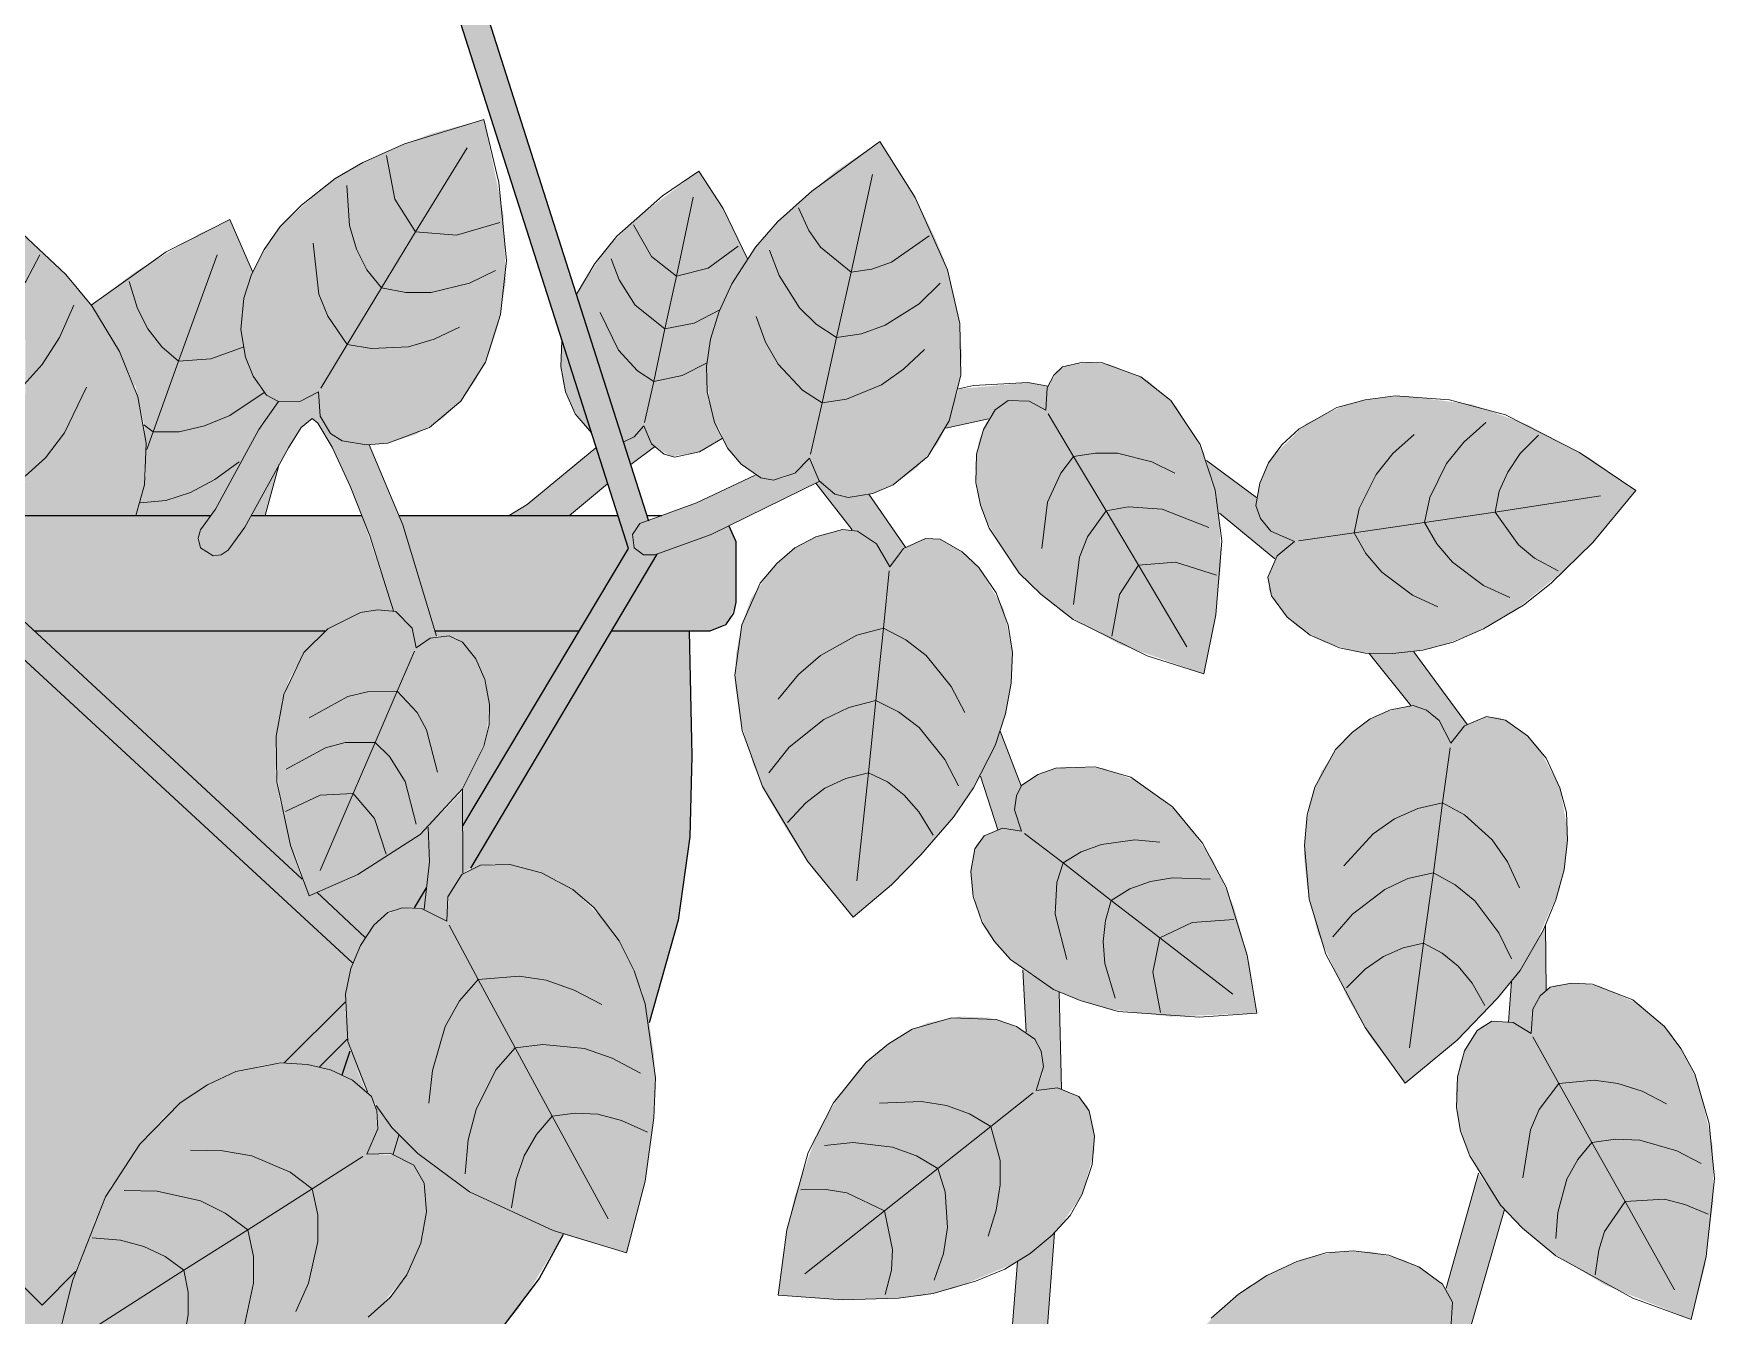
# Model space of a CAD drawing. Header units: centimetres. Extents: x 0 to 879, y -664 to 265.
# Drawn here: x 319.86 to 348.92, y -423.95 to -401.77 of the extents above; entities that cross this region are included whole.
import ezdxf

# ---------------------------------------------------------------- set-up
doc = ezdxf.new("R2010")
doc.units = ezdxf.units.CM
for name, color, linetype, lineweight, true_color in [('VEG-HOJAS', 117, 'Continuous', 18, 0x2e5e38), ('VEG-MACETA', 25, 'Continuous', 25, 0x745440), ('VEG-NERVIOS', 115, 'Continuous', 9, 0x528c5c)]:
    doc.layers.add(name, color=color, linetype=linetype, lineweight=lineweight, true_color=true_color)
doc.layers.add('VEG-RELLENO', color=253, linetype='Continuous', true_color=0x96c896)

# ---------------------------------------------------------------- blocks, each defined once
blk = doc.blocks.new('VEG_Pothos_colgante_ALZADO')
at = {"layer": 'VEG-RELLENO', "true_color": 0xeadcc2}
h = blk.add_hatch(color=254, dxfattribs=at)
h.dxf.hatch_style = 1
h.paths.add_polyline_path([(-0.24, -76.1), (-4.38, -71.95), (-4.14, -71.89), (-4.27, -71.39), (0, -75.66), (0.58, -75.08), (0.32, -76.02), (0.24, -76.1), (0.24, -79), (-0.24, -79)])
h.paths.add_polyline_path([(-2.83, -78.74), (-3.16, -78.34), (-3.61, -77.94), (-5.52, -72.19), (-5.04, -72.12)])
h.paths.add_polyline_path([(-8.62, -66.06), (-8.32, -65.63), (-7, -67.85), (-7.61, -67.76)])
h.paths.add_polyline_path([(-10.61, -62.72), (-10.63, -62.53), (-0.55, -30.93), (-0.34, -31.11), (0, -31.2), (0.34, -31.11), (0.55, -30.93), (10.49, -62.09), (10.24, -62.25), (10.22, -62.5), (10.37, -62.67), (10.63, -62.68), (7.41, -68.1), (7.28, -68.19), (7.28, -67.37), (10.14, -62.57), (0.16, -31.29), (-1.75, -62.5), (4.5, -68.29), (4.62, -68.58), (4.75, -68.52), (5.59, -69.3), (5.37, -69.74), (-1.94, -62.99), (-5.28, -69.17), (-5.61, -68.77), (-2.24, -62.53), (-0.36, -31.91), (-10.14, -62.57), (-9.89, -63), (-10.41, -63.05)])
h.paths.add_polyline_path([(-0.24, -3.17), (0.24, -3.17), (0.24, -28.86), (0, -28.8), (-0.24, -28.86)])
h.paths.add_polyline_path([(5.6, -71.95), (5.19, -71.68), (5.33, -71.26), (5.45, -71.6)])
h.paths.add_polyline_path([(3.35, -78.71), (3.07, -79.23), (2.92, -79.23), (2.81, -79.15), (2.77, -78.92), (3.51, -76.73), (4.05, -76.62)])
h.paths.add_polyline_path([(4.8, -71.54), (4.19, -71.47), (5.24, -70.42), (5.28, -71.06)])
h.paths.add_polyline_path([(6.65, -68.44), (6.61, -68.81), (6.44, -68.79)])
at = {"layer": 'VEG-RELLENO', "true_color": 0x6ba364}
h = blk.add_hatch(color=83, dxfattribs=at)
h.dxf.hatch_style = 1
h.paths.add_polyline_path([(7.64, -55.15), (7.98, -56.79), (8.02, -57.96), (7.89, -58.7), (7.73, -59.2), (7.51, -59.64), (7.24, -60.02), (6.93, -60.32), (6.46, -60.6), (5.98, -60.75), (5.61, -60.78), (5.19, -60.71), (4.99, -60.58), (4.79, -60.23), (4.78, -59.86), (4.41, -60.04), (4.08, -60.02), (3.88, -59.92), (3.65, -59.59), (3.52, -59.26), (3.45, -58.51), (3.62, -57.83), (3.84, -57.4), (4.12, -57), (4.91, -56.28), (5.38, -55.98), (5.91, -55.72), (6.74, -55.39)])
h.paths.add_polyline_path([(5, -58.53), (5.62, -58.15), (6.15, -57.68), (6.63, -57.15), (7.02, -56.54), (6.41, -56.92), (5.87, -57.39), (5.4, -57.92)], flags=0)
at = {"layer": 'VEG-RELLENO', "true_color": 0x64985d}
h = blk.add_hatch(color=83, dxfattribs=at)
h.dxf.hatch_style = 1
h.paths.add_polyline_path([(14.49, -55.53), (15.1, -56.5), (15.44, -57.19), (15.52, -57.38), (15.6, -57.57), (15.18, -57.98), (14.76, -58.57), (14.41, -59.2), (14.17, -59.9), (14.69, -59.37), (15.1, -58.78), (15.64, -57.69), (15.84, -58.5), (15.91, -59.23), (15.86, -59.73), (15.69, -60.36), (15.49, -60.75), (15.13, -61.17), (14.72, -61.47), (14.37, -61.62), (13.94, -61.69), (13.71, -61.63), (13.4, -61.35), (13.27, -61.01), (12.97, -61.29), (12.65, -61.39), (12.43, -61.35), (12.09, -61.11), (11.86, -60.84), (11.55, -60.14), (11.49, -59.42), (11.56, -58.95), (11.71, -58.47), (12.23, -57.51), (12.58, -57.07), (13.01, -56.65), (13.7, -56.06)])
at = {"layer": 'VEG-RELLENO', "true_color": 0x689e61}
h = blk.add_hatch(color=83, dxfattribs=at)
h.dxf.hatch_style = 1
h.paths.add_polyline_path([(11.36, -56.04), (11.78, -56.69), (12.2, -57.56), (11.71, -58.47), (11.51, -59.27), (11.52, -60), (11.76, -60.67), (11.37, -60.9), (10.87, -60.98), (10.54, -60.76), (10.41, -60.45), (10.24, -60.64), (10.05, -60.73), (9.24, -58.18), (9.74, -57.4), (10.3, -56.84)])
h.paths.add_polyline_path([(10.91, -59.51), (11, -58.92), (11, -58.34), (10.94, -57.76), (10.78, -57.19), (10.68, -57.78), (10.68, -58.36), (10.74, -58.94)], flags=0)
h.paths.add_polyline_path([(9.5, -60.57), (9.17, -60.15), (9.02, -59.76), (8.97, -59.42), (8.99, -58.98)])
at = {"layer": 'VEG-RELLENO', "true_color": 0x6ca364}
h = blk.add_hatch(color=83, dxfattribs=at)
h.dxf.hatch_style = 1
h.paths.add_polyline_path([(-1.37, -56.3), (-0.47, -56.99), (0.41, -57.83), (0.86, -58.37), (1.34, -59.16), (1.66, -59.95), (1.8, -60.75), (1.77, -61.47), (1.62, -62), (-0.35, -62), (-0.29, -61.42), (-0.38, -60.74), (-0.29, -59.89), (-0.29, -58.98), (-0.39, -58.19), (-0.54, -57.67), (-0.73, -58.56), (-0.75, -59.96), (-1.07, -59.53), (-1.54, -59.08)])
h.paths.add_polyline_path([(-3, -58.21), (-2.39, -57.01), (-1.85, -56.19), (-2, -58.74)])
at = {"layer": 'VEG-RELLENO', "true_color": 0xced696}
h = blk.add_hatch(color=71, dxfattribs=at)
h.dxf.hatch_style = 1
h.paths.add_polyline_path([(5, -58.53), (5.4, -57.92), (5.87, -57.39), (6.41, -56.92), (7.02, -56.54), (6.63, -57.15), (6.15, -57.68), (5.62, -58.15)])
at = {"layer": 'VEG-RELLENO', "true_color": 0x6ca364}
h = blk.add_hatch(color=83, dxfattribs=at)
h.dxf.hatch_style = 1
h.paths.add_polyline_path([(3.25, -56.88), (3.64, -57.78), (3.45, -58.51), (3.52, -59.26), (3.76, -59.78), (3.94, -59.96), (4.09, -60.03), (3.74, -60.53), (2.92, -62), (1.62, -62), (1.8, -61.3), (1.77, -60.44), (2.03, -59.92), (2.32, -59.16), (2.48, -58.34), (1.99, -59.01), (1.6, -59.76), (1.34, -59.16), (0.85, -58.36), (1.62, -57.78), (2.72, -57.13)])
h.paths.add_polyline_path([(4.1, -61.11), (3.86, -62), (3.63, -62)])
at = {"layer": 'VEG-RELLENO', "true_color": 0xced696}
h = blk.add_hatch(color=71, dxfattribs=at)
h.dxf.hatch_style = 1
h.paths.add_polyline_path([(10.91, -59.51), (10.68, -58.36), (10.68, -57.78), (10.78, -57.19), (10.94, -57.76), (11, -58.34), (11, -58.92)])
h = blk.add_hatch(color=71, dxfattribs=at)
h.dxf.hatch_style = 1
h.paths.add_polyline_path([(14.17, -59.9), (14.41, -59.2), (14.76, -58.57), (15.18, -57.98), (15.59, -57.54), (15.64, -57.69), (15.57, -57.87), (15.1, -58.78), (14.69, -59.37)])
h = blk.add_hatch(color=71, dxfattribs=at)
h.dxf.hatch_style = 1
h.paths.add_polyline_path([(1.61, -59.73), (1.99, -59.01), (2.48, -58.34), (2.32, -59.16), (2.03, -59.92), (1.77, -60.44)])
at = {"layer": 'VEG-RELLENO', "true_color": 0x6ba263}
h = blk.add_hatch(color=83, dxfattribs=at)
h.dxf.hatch_style = 1
h.paths.add_polyline_path([(20.09, -64.74), (18.64, -64.23), (17.68, -63.7), (17.14, -63.25), (16.8, -62.88), (16.32, -62.08), (16.19, -61.69), (16.14, -61.18), (16.2, -60.72), (16.32, -60.41), (16.53, -60.11), (16.71, -60.01), (17.07, -60.02), (17.36, -60.18), (17.38, -59.79), (17.55, -59.52), (17.72, -59.4), (18.11, -59.35), (18.45, -59.38), (19.12, -59.66), (19.62, -60.12), (20.09, -60.91), (20.35, -61.91), (20.39, -62.82), (20.28, -63.87)])
h.paths.add_polyline_path([(17.29, -61.63), (17.71, -62.19), (18.21, -62.66), (18.75, -63.08), (19.37, -63.41), (18.95, -62.85), (18.46, -62.37), (17.91, -61.96)], flags=0)
at = {"layer": 'VEG-RELLENO', "true_color": 0x87a96a}
h = blk.add_hatch(color=63, dxfattribs=at)
h.dxf.hatch_style = 1
h.paths.add_polyline_path([(2.71, -62.33), (3.74, -60.53), (4.04, -60.08), (4.09, -60.03), (4.46, -60.03), (4.78, -59.86), (4.79, -60.23), (4.99, -60.58), (5.19, -60.71), (5.66, -60.78), (6.24, -62.16), (6.82, -64.09), (6.47, -64.29), (6.4, -63.95), (6.22, -63.73), (6.08, -63.65), (5.67, -62.35), (5.33, -61.49), (5.02, -60.82), (4.77, -60.4), (4.67, -60.32), (4.48, -60.48), (4.26, -60.83), (3.51, -62.2), (3.24, -62.58), (3.1, -62.68), (2.93, -62.69), (2.74, -62.56)])
h.paths.add_polyline_path([(7.27, -66.77), (7.28, -68.19), (7.02, -68.6), (7, -69.02), (6.61, -68.81), (6.7, -67.99), (6.68, -67.39)])
h.paths.add_polyline_path([(6.07, -73.05), (5.62, -73.05), (5.8, -72.67), (5.78, -72.21), (6.17, -72.72)])
h.paths.add_polyline_path([(5.09, -76.25), (4.81, -77.65), (4.68, -77.8), (4.53, -78.13), (4.56, -78.55), (4.15, -78.39), (4.21, -77.54), (4.42, -76.51)])
h.paths.add_polyline_path([(6.65, -86.69), (6.57, -87.2), (6.73, -87.64), (6.27, -87.58), (6.11, -86.99), (6.53, -86.3)])
h.paths.add_polyline_path([(7.15, -91.43), (7.02, -92.14), (6.57, -92.19), (6.72, -91.72), (6.68, -91.4), (6.56, -91.16), (6.57, -90.97)])
h.paths.add_polyline_path([(5.22, -103.06), (5.49, -104.54), (5.31, -104.81), (5.29, -105.18), (5.41, -105.55), (5.68, -105.84), (5.2, -105.96), (4.69, -103.57)])
h.paths.add_polyline_path([(6.58, -109.01), (6.75, -109.83), (6.29, -109.89), (6.42, -109.52), (6.38, -109.19), (6.21, -108.94), (5.92, -108.8), (5.88, -108.64)])
h.paths.add_polyline_path([(7.07, -112.09), (7.13, -114.54), (6.89, -114.81), (6.82, -115.2), (6.96, -115.67), (6.5, -115.62), (6.5, -112.75)])
h.paths.add_polyline_path([(6.89, -118.98), (6.75, -121.16), (6.32, -121.2), (6.45, -120.8), (6.39, -120.48), (6.2, -120.26), (6.33, -118.44)])
h.paths.add_polyline_path([(6.68, -123.71), (6.67, -126.04), (6.5, -126.28), (6.42, -126.66), (6.52, -127.08), (6.07, -126.98), (6.07, -124.21)])
h.paths.add_polyline_path([(6.72, -130.77), (6.73, -132.21), (6.28, -132.33), (6.37, -131.87), (6.26, -131.46), (6.12, -131.25), (6.11, -130.28)])
h.paths.add_polyline_path([(5.08, -82.96), (5.16, -83), (5.43, -83.12), (5.08, -83.34)])
h.paths.add_polyline_path([(5.77, -96.32), (5.42, -96.05), (5.86, -95.86)])
h = blk.add_hatch(color=63, dxfattribs=at)
h.dxf.hatch_style = 1
h.paths.add_polyline_path([(11.32, -61.78), (12.33, -61.3), (12.65, -61.39), (12.85, -61.34), (13.06, -61.24), (13.27, -61.01), (13.44, -61.41), (11.57, -62.33), (10.6, -62.68), (10.4, -62.68), (10.24, -62.56), (10.21, -62.33), (10.34, -62.14)])
h.paths.add_polyline_path([(15.85, -59.81), (17.07, -59.7), (17.4, -59.76), (17.36, -60.18), (17.07, -60.02), (16.71, -60.01), (16.53, -60.11), (16.37, -60.33), (15.63, -60.49)])
h.paths.add_polyline_path([(20.14, -61.05), (21, -61.69), (21.04, -61.98), (21.25, -62.27), (21.66, -62.45), (21.32, -62.75), (20.36, -61.96)])
h.paths.add_polyline_path([(23.72, -64.36), (24.65, -65.62), (24.36, -65.94), (24.2, -65.59), (23.94, -65.37), (23.67, -65.29), (22.95, -64.39)])
h.paths.add_polyline_path([(26, -69.09), (26.01, -70.21), (25.76, -70.6), (25.75, -70.96), (25.36, -70.76), (25.41, -70.07)])
h.paths.add_polyline_path([(25.29, -74.01), (24.58, -76.47), (24.13, -76.42), (24.36, -76.07), (24.39, -75.61), (24.28, -75.37), (24.84, -73.38)])
h.paths.add_polyline_path([(23.72, -80.27), (23.52, -80.38), (23.35, -80.66), (23.29, -81), (23.37, -81.34), (22.92, -81.22), (23.24, -79.57), (23.92, -79.21)])
h.paths.add_polyline_path([(22.93, -84.23), (22.6, -85.84), (22.15, -85.8), (22.37, -85.41), (22.38, -85.05), (22.2, -84.76), (22.45, -83.57)])
h.paths.add_polyline_path([(22.14, -88.35), (21.97, -89.37), (21.69, -89.56), (21.55, -89.89), (21.53, -90.26), (21.67, -90.62), (21.19, -90.57), (21.46, -88.75)])
h.paths.add_polyline_path([(21.38, -93.9), (21.26, -95.06), (20.78, -95.06), (20.97, -94.71), (21, -94.49), (20.97, -94.13), (20.78, -93.84), (20.84, -93.31)])
h.paths.add_polyline_path([(21, -98.01), (20.93, -98.91), (20.69, -99.1), (20.57, -99.42), (20.57, -99.78), (20.73, -100.12), (20.26, -100.1), (20.36, -98.47)])
h.paths.add_polyline_path([(20.76, -103.28), (20.8, -106), (20.33, -106.04), (20.49, -105.55), (20.42, -105.13), (20.18, -104.82), (20.16, -102.72)])
h.paths.add_polyline_path([(20.86, -108.76), (20.86, -109.45), (20.67, -109.63), (20.57, -109.95), (20.57, -110.23), (20.7, -110.57), (20.24, -110.53), (20.26, -109.3)])
h.paths.add_polyline_path([(20.6, -113.96), (20.36, -115.95), (19.89, -115.88), (20.11, -115.56), (20.19, -115.18), (20.12, -114.8), (19.94, -114.55), (20.06, -113.45)])
h.paths.add_polyline_path([(20, -118.49), (19.84, -119.51), (19.56, -119.92), (19.53, -120.31), (19.15, -120.1), (19.32, -118.94)])
at = {"layer": 'VEG-RELLENO', "true_color": 0x679c5f}
h = blk.add_hatch(color=83, dxfattribs=at)
h.dxf.hatch_style = 1
h.paths.add_polyline_path([(27.56, -61.57), (26.94, -62.34), (26.41, -62.88), (25.45, -63.66), (24.75, -64.04), (24.23, -64.24), (23.71, -64.36), (23.19, -64.4), (22.73, -64.36), (22.17, -64.19), (21.72, -63.93), (21.45, -63.66), (21.22, -63.3), (21.2, -63.07), (21.36, -62.7), (21.66, -62.45), (21.25, -62.27), (21.04, -61.98), (20.99, -61.75), (21.1, -61.32), (21.28, -60.98), (21.86, -60.41), (22.55, -60.08), (23.05, -59.97), (23.58, -59.93), (24.73, -60.08), (25.69, -60.43), (26.74, -60.99)])
h.paths.add_polyline_path([(22.89, -61.56), (23.68, -61.52), (24.43, -61.36), (25.16, -61.11), (25.86, -60.75), (25.07, -60.78), (24.32, -60.94), (23.59, -61.19)], flags=0)
at = {"layer": 'VEG-RELLENO', "true_color": 0x87a96a}
h = blk.add_hatch(color=63, dxfattribs=at)
h.dxf.hatch_style = 1
h.paths.add_polyline_path([(8.39, -61.81), (9.58, -60.83), (9.78, -61.45), (9.12, -62), (8.08, -62)])
h.paths.add_polyline_path([(14.3, -61.63), (14.93, -62.55), (14.66, -62.89), (14.47, -62.53), (14.01, -62.25), (13.38, -61.44), (13.44, -61.41), (13.64, -61.59), (13.86, -61.68)])
h.paths.add_polyline_path([(16.93, -66.68), (16.82, -67.09), (16.94, -67.46), (16.53, -67.44), (16.23, -66.51), (16.57, -65.73)])
h.paths.add_polyline_path([(17.59, -70.25), (17.63, -71.92), (17.19, -71.95), (17.31, -71.65), (17.3, -71.41), (17.22, -71.13), (17.02, -70.94), (16.96, -69.86)])
h.paths.add_polyline_path([(17.51, -74.41), (17.39, -76.02), (17.23, -76.17), (17.12, -76.41), (17.13, -76.82), (16.73, -76.65), (16.87, -74.91)])
h.paths.add_polyline_path([(17.09, -79.98), (16.8, -82.6), (16.33, -82.66), (16.48, -82.21), (16.44, -81.87), (16.33, -81.57), (16.54, -79.39)])
h.paths.add_polyline_path([(16.24, -87.11), (15.97, -87.31), (15.88, -87.5), (15.87, -87.81), (16.01, -88.13), (15.57, -88.15), (15.7, -86.48), (16.34, -86.07)])
h.paths.add_polyline_path([(16.2, -90.99), (16.47, -93.35), (15.99, -93.41), (16.12, -93.03), (16.11, -92.72), (15.99, -92.36), (15.7, -92.11), (15.56, -90.48)])
h.paths.add_polyline_path([(17.85, -100.81), (18.22, -103.13), (17.76, -103.24), (17.85, -102.87), (17.83, -102.67), (17.67, -102.27), (17.45, -102.09), (17.18, -100.43)])
h.paths.add_polyline_path([(19.66, -112.84), (19.94, -114.54), (19.61, -114.27), (19.57, -113.95), (19.47, -113.76), (19.17, -113.59), (18.97, -112.24), (19.57, -112.6)])
h.paths.add_polyline_path([(20.61, -118.71), (20.45, -118.99), (20.42, -119.42), (20.08, -119.43), (20, -118.49), (20.49, -117.9)])
h.paths.add_polyline_path([(20.32, -126.54), (19.95, -128.06), (19.72, -128.19), (19.53, -128.54), (19.48, -128.73), (19.53, -129.09), (19.1, -128.93), (19.61, -126.97)])
h.paths.add_polyline_path([(18.88, -132.36), (18.67, -133.65), (18.21, -133.62), (18.4, -133.32), (18.44, -133.13), (18.41, -132.75), (18.24, -132.52), (18.41, -131.71)])
h.paths.add_polyline_path([(18.44, -136.14), (18.37, -138), (18.18, -138.18), (18.08, -138.55), (18.09, -138.73), (18.21, -139.05), (17.76, -139), (17.82, -136.6)])
h.paths.add_polyline_path([(18.37, -142.04), (18.37, -143.36), (17.93, -143.5), (17.99, -143.04), (17.77, -142.5), (17.77, -141.5)])
h.paths.add_polyline_path([(10.59, -60.81), (10.18, -61.12), (10.05, -60.73), (10.24, -60.64), (10.41, -60.45)])
at = {"layer": 'VEG-RELLENO', "true_color": 0xced696}
h = blk.add_hatch(color=71, dxfattribs=at)
h.dxf.hatch_style = 1
h.paths.add_polyline_path([(22.89, -61.56), (23.59, -61.19), (24.32, -60.94), (25.07, -60.78), (25.86, -60.75), (25.16, -61.11), (24.43, -61.36), (23.68, -61.52)])
h = blk.add_hatch(color=71, dxfattribs=at)
h.dxf.hatch_style = 1
h.paths.add_polyline_path([(17.47, -61.7), (18.46, -62.37), (18.95, -62.85), (19.37, -63.41), (18.75, -63.08), (18.21, -62.66), (17.71, -62.19), (17.29, -61.63)])
at = {"layer": 'VEG-RELLENO', "true_color": 0xd0845f}
h = blk.add_hatch(color=33, dxfattribs=at)
h.dxf.hatch_style = 1
h.paths.add_polyline_path([(12, -63.55), (11.85, -63.85), (11.6, -63.99), (9.85, -64), (10.63, -62.67), (11.88, -62.18), (12, -62.45)])
h.paths.add_polyline_path([(6.79, -64), (6.18, -62), (9.96, -62), (10.14, -62.57), (9.29, -64)])
h.paths.add_polyline_path([(-0.13, -64), (-1.75, -62.5), (-1.72, -62), (2.92, -62), (2.74, -62.25), (2.7, -62.42), (2.78, -62.6), (2.99, -62.7), (3.22, -62.6), (3.63, -62), (5.53, -62), (6.08, -63.65), (5.51, -63.68), (4.89, -64)])
h.paths.add_polyline_path([(-2.48, -64), (-1.94, -62.99), (-0.84, -64)])
h.paths.add_polyline_path([(-6.95, -64), (-6.41, -63.27), (-6.1, -62.68), (-5.88, -62.68), (-5.73, -62.54), (-5.71, -62.31), (-5.88, -62), (-2.2, -62), (-2.24, -62.53), (-3.03, -64)])
h.paths.add_polyline_path([(-8.33, -64), (-8.24, -63.59), (-7.88, -64)])
h.paths.add_polyline_path([(-11.89, -63.82), (-12, -63.55), (-11.98, -62.36), (-11.1, -62.68), (-10.93, -62.69), (-10.73, -62.53), (-10.73, -62.27), (-10.84, -62.14), (-11.22, -62), (-10.46, -62), (-10.64, -62.61), (-10.41, -63.05), (-11.15, -63.32)])
h.paths.add_polyline_path([(-9.09, -62), (-8.96, -62.41), (-8.71, -62.94), (-8.81, -63.36), (-9.25, -63.11), (-9.89, -63), (-10.14, -62.57), (-9.96, -62)])
at = {"layer": 'VEG-RELLENO', "true_color": 0x669a5e}
h = blk.add_hatch(color=83, dxfattribs=at)
h.dxf.hatch_style = 1
h.paths.add_polyline_path([(14.03, -68.95), (13.34, -68.13), (12.9, -67.47), (12.56, -66.89), (12.3, -66.31), (12.07, -65.52), (11.99, -64.95), (12, -64.4), (12.1, -63.89), (12.26, -63.44), (12.61, -62.94), (13.02, -62.56), (13.38, -62.37), (13.84, -62.24), (14.1, -62.27), (14.47, -62.53), (14.66, -62.89), (14.95, -62.54), (15.28, -62.4), (15.53, -62.41), (15.91, -62.63), (16.2, -62.9), (16.63, -63.61), (16.78, -64.37), (16.76, -64.9), (16.66, -65.43), (16.48, -65.98), (16.22, -66.53), (15.89, -67.05), (15.48, -67.56), (14.81, -68.28)])
h.paths.add_polyline_path([(14.32, -64.24), (13.93, -64.95), (13.67, -65.69), (13.49, -66.45), (13.44, -67.26), (13.83, -66.55), (14.09, -65.81), (14.27, -65.04)], flags=0)
at = {"layer": 'VEG-RELLENO', "true_color": 0x689e61}
h = blk.add_hatch(color=83, dxfattribs=at)
h.dxf.hatch_style = 1
h.paths.add_polyline_path([(4.62, -68.58), (4.18, -67.26), (4.04, -66.29), (4.06, -65.66), (4.14, -65.23), (4.46, -64.48), (4.68, -64.19), (5.04, -63.89), (5.41, -63.71), (5.71, -63.64), (6.05, -63.64), (6.22, -63.73), (6.42, -63.99), (6.47, -64.29), (6.76, -64.11), (7.04, -64.08), (7.21, -64.14), (7.45, -64.39), (7.6, -64.65), (7.74, -65.27), (7.68, -65.87), (7.35, -66.61), (6.77, -67.31), (6, -67.9), (5.34, -68.27)])
h.paths.add_polyline_path([(5.62, -65.08), (5.34, -65.63), (5.16, -66.2), (5.04, -66.79), (5.02, -67.41), (5.3, -66.86), (5.48, -66.29), (5.6, -65.7)], flags=0)
at = {"layer": 'VEG-RELLENO', "true_color": 0xe08e66}
h = blk.add_hatch(color=11, dxfattribs=at)
h.dxf.hatch_style = 1
h.paths.add_polyline_path([(11.19, -64), (11.24, -66.16), (11.2, -67.56), (11, -69), (10.5, -70.78), (10.38, -70.25), (10.16, -69.7), (9.88, -69.2), (9.43, -68.67), (8.91, -68.31), (8.37, -68.09), (7.82, -68.03), (7.41, -68.1), (9.85, -64)])
h.paths.add_polyline_path([(9.01, -74.44), (8.25, -75.71), (7.89, -76.14), (7.52, -76.5), (6.75, -77.1), (6.11, -77.57), (5.39, -77.49), (5.02, -77.54), (4.81, -77.65), (5.09, -76.23), (5.64, -75.87), (6.13, -75.4), (6.38, -75), (6.59, -74.46), (6.65, -74.05), (6.61, -73.55), (6.43, -73.24), (6.07, -73.05), (6.17, -72.72), (6.67, -73.18), (7.39, -73.7)])
h.paths.add_polyline_path([(3.59, -78), (4.05, -76.62), (4.42, -76.51), (4.21, -77.54), (4.18, -78)])
h.paths.add_polyline_path([(0.24, -78), (0.24, -76.48), (1.12, -76.66), (2.09, -76.76), (2.77, -76.79), (3.51, -76.73), (3.08, -78)])
h.paths.add_polyline_path([(-3.08, -78), (-5.04, -72.12), (-4.38, -71.95), (-0.24, -76.1), (-0.24, -78)])
h.paths.add_polyline_path([(-6.26, -77.46), (-6.8, -77.07), (-6.96, -76.34), (-6.69, -75.81), (-6.48, -75.13), (-6.44, -74.5), (-6.55, -73.92), (-6.78, -73.43), (-7.17, -72.99), (-7.41, -72.9), (-7.81, -72.95), (-8.04, -71.99), (-7.45, -72.16), (-6.72, -72.26), (-5.52, -72.19), (-3.61, -77.94), (-4.2, -77.56), (-4.82, -77.33), (-5.57, -77.28)])
h.paths.add_polyline_path([(-9.9, -72.47), (-10.57, -70.59), (-11, -69), (-11.13, -68.27), (-11.24, -66.86), (-10.58, -66.87), (-10.09, -66.81), (-9.27, -66.54), (-9.3, -68), (-9.2, -69.11), (-9.47, -69.28), (-9.6, -69.47), (-9.66, -70.12), (-9.58, -70.47), (-9.37, -70.95), (-9.13, -71.28), (-8.74, -71.62), (-8.55, -72.43), (-8.8, -72.31), (-9.15, -72.29), (-9.57, -72.35)])
h.paths.add_polyline_path([(5.28, -71.06), (5.33, -71.26), (5.19, -71.68), (4.8, -71.54)])
h.paths.add_polyline_path([(5.37, -69.74), (5.24, -70.42), (4.19, -71.47), (3.66, -71.53), (3.19, -71.69), (2.54, -72.05), (2.1, -72.42), (1.69, -72.88), (1.2, -73.6), (0.91, -74.2), (0.58, -75.08), (0, -75.66), (-4.27, -71.39), (-4.78, -70.01), (-5.28, -69.17), (-2.48, -64), (-0.84, -64)])
h.paths.add_polyline_path([(5.98, -68.87), (5.59, -69.3), (4.75, -68.52), (5.86, -67.98), (6.68, -67.39), (6.7, -67.99), (6.65, -68.44), (6.44, -68.79)])
h.paths.add_polyline_path([(4.11, -66.93), (4.5, -68.29), (-0.13, -64), (4.89, -64), (4.53, -64.37), (4.28, -64.83), (4.14, -65.23), (4.05, -65.82), (4.04, -66.44)])
h.paths.add_polyline_path([(6.79, -64), (9.29, -64), (7.28, -67.37), (7.27, -66.74), (7.64, -65.99), (7.74, -65.51), (7.73, -65.16), (7.6, -64.65), (7.39, -64.32), (7.16, -64.11), (6.82, -64.09)])
h.paths.add_polyline_path([(-6.95, -64), (-3.03, -64), (-5.61, -68.77), (-6.21, -68.24), (-7, -67.85), (-8.32, -65.63), (-8.2, -65.36), (-8.13, -64.94), (-8.19, -64.64), (-8.41, -64.42), (-8.33, -64), (-7.88, -64), (-7.39, -64.47)])
h.paths.add_polyline_path([(-8.63, -66.08), (-7.61, -67.76), (-8.17, -67.83), (-8.69, -68.08), (-8.69, -66.82)])
at = {"layer": 'VEG-RELLENO', "true_color": 0xced696}
h = blk.add_hatch(color=71, dxfattribs=at)
h.dxf.hatch_style = 1
h.paths.add_polyline_path([(14.32, -64.24), (14.27, -65.04), (14.09, -65.81), (13.83, -66.55), (13.44, -67.26), (13.49, -66.45), (13.67, -65.69), (13.93, -64.95)])
h = blk.add_hatch(color=71, dxfattribs=at)
h.dxf.hatch_style = 1
h.paths.add_polyline_path([(5.62, -65.08), (5.48, -66.29), (5.3, -66.86), (5.02, -67.41), (5.04, -66.79), (5.16, -66.2), (5.34, -65.63)])
at = {"layer": 'VEG-RELLENO', "true_color": 0x689f61}
h = blk.add_hatch(color=83, dxfattribs=at)
h.dxf.hatch_style = 1
h.paths.add_polyline_path([(23.57, -71.82), (22.96, -71.01), (22.58, -70.35), (22.06, -69.22), (21.88, -68.44), (21.82, -67.88), (21.86, -67.35), (21.96, -66.86), (22.13, -66.42), (22.46, -65.94), (22.86, -65.59), (23.2, -65.41), (23.63, -65.29), (23.87, -65.33), (24.2, -65.59), (24.36, -65.94), (24.65, -65.61), (24.98, -65.48), (25.22, -65.5), (25.59, -65.73), (25.87, -66), (26.25, -66.71), (26.38, -67.45), (26.35, -67.96), (26.24, -68.48), (25.77, -69.53), (25.44, -70.03), (25.03, -70.51), (24.35, -71.19)])
h.paths.add_polyline_path([(23.54, -67.19), (23.31, -67.94), (23.2, -68.7), (23.19, -69.46), (23.3, -70.24), (23.53, -69.49), (23.63, -68.73), (23.65, -67.96)], flags=0)
at = {"layer": 'VEG-RELLENO', "true_color": 0x689e61}
h = blk.add_hatch(color=83, dxfattribs=at)
h.dxf.hatch_style = 1
h.paths.add_polyline_path([(21.01, -70.61), (19.51, -70.67), (18.45, -70.54), (17.79, -70.33), (17.36, -70.13), (16.64, -69.58), (16.39, -69.27), (16.17, -68.81), (16.07, -68.38), (16.07, -68.05), (16.16, -67.69), (16.29, -67.54), (16.61, -67.41), (16.94, -67.46), (16.82, -67.09), (16.87, -66.79), (16.99, -66.62), (17.32, -66.44), (17.64, -66.35), (18.34, -66.37), (18.95, -66.6), (19.66, -67.15), (20.25, -67.96), (20.61, -68.77), (20.88, -69.75)])
h.paths.add_polyline_path([(17.39, -68.78), (17.94, -69.18), (18.54, -69.47), (19.16, -69.7), (19.83, -69.82), (19.28, -69.43), (18.68, -69.13), (18.06, -68.91)], flags=0)
at = {"layer": 'VEG-RELLENO', "true_color": 0xced696}
h = blk.add_hatch(color=71, dxfattribs=at)
h.dxf.hatch_style = 1
h.paths.add_polyline_path([(23.54, -67.19), (23.65, -67.96), (23.63, -68.73), (23.53, -69.49), (23.3, -70.24), (23.19, -69.46), (23.2, -68.7), (23.31, -67.94)])
at = {"layer": 'VEG-RELLENO', "true_color": 0x69a062}
h = blk.add_hatch(color=83, dxfattribs=at)
h.dxf.hatch_style = 1
h.paths.add_polyline_path([(10.11, -74.76), (9.02, -74.44), (8.24, -74.12), (7.59, -73.81), (7.02, -73.46), (6.34, -72.89), (5.93, -72.43), (5.61, -71.94), (5.38, -71.43), (5.26, -70.93), (5.25, -70.28), (5.38, -69.71), (5.58, -69.32), (5.9, -68.93), (6.15, -68.81), (6.62, -68.81), (7, -69.02), (7.04, -68.54), (7.26, -68.21), (7.48, -68.07), (7.96, -68.03), (8.37, -68.09), (8.77, -68.24), (9.18, -68.47), (9.77, -69.05), (10.07, -69.52), (10.31, -70.06), (10.48, -70.65), (10.58, -71.3), (10.61, -71.96), (10.56, -72.65), (10.39, -73.7)])
h.paths.add_polyline_path([(7.56, -70.4), (7.78, -71.23), (8.11, -72.01), (8.54, -72.73), (9.08, -73.4), (8.87, -72.57), (8.53, -71.79), (8.11, -71.07)], flags=0)
at = {"layer": 'VEG-RELLENO', "true_color": 0xced696}
h = blk.add_hatch(color=71, dxfattribs=at)
h.dxf.hatch_style = 1
h.paths.add_polyline_path([(17.58, -68.8), (18.68, -69.13), (19.28, -69.43), (19.83, -69.82), (19.16, -69.7), (18.54, -69.47), (17.94, -69.18), (17.39, -68.78)])
at = {"layer": 'VEG-RELLENO', "true_color": 0x65995e}
h = blk.add_hatch(color=83, dxfattribs=at)
h.dxf.hatch_style = 1
h.paths.add_polyline_path([(28.52, -75.91), (27.02, -75.31), (26.03, -74.7), (25.46, -74.2), (25.11, -73.8), (24.63, -72.93), (24.5, -72.51), (24.45, -71.97), (24.52, -71.48), (24.65, -71.16), (24.88, -70.85), (25.07, -70.75), (25.44, -70.77), (25.75, -70.96), (25.78, -70.54), (25.96, -70.25), (26.15, -70.13), (26.56, -70.09), (26.93, -70.14), (27.63, -70.46), (28.16, -70.95), (28.43, -71.36), (28.64, -71.82), (28.89, -72.9), (28.9, -73.87), (28.76, -74.98)])
h.paths.add_polyline_path([(26.74, -71.88), (27.04, -72.57), (27.44, -73.18), (27.91, -73.74), (28.48, -74.23), (28.17, -73.55), (27.77, -72.93), (27.3, -72.37)], flags=0)
at = {"layer": 'VEG-RELLENO', "true_color": 0xced696}
h = blk.add_hatch(color=71, dxfattribs=at)
h.dxf.hatch_style = 1
h.paths.add_polyline_path([(7.56, -70.4), (8.11, -71.07), (8.53, -71.79), (8.87, -72.57), (9.08, -73.4), (8.54, -72.73), (8.11, -72.01), (7.78, -71.23)])
at = {"layer": 'VEG-RELLENO', "true_color": 0x659a5e}
h = blk.add_hatch(color=83, dxfattribs=at)
h.dxf.hatch_style = 1
h.paths.add_polyline_path([(12.73, -75.49), (12.85, -74.52), (13.01, -73.8), (13.41, -72.67), (13.8, -72.01), (14.13, -71.58), (14.5, -71.24), (14.91, -70.96), (15.31, -70.78), (15.87, -70.67), (16.38, -70.69), (16.74, -70.8), (17.11, -71), (17.25, -71.19), (17.32, -71.6), (17.19, -71.95), (17.61, -71.91), (17.93, -72.05), (18.08, -72.22), (18.19, -72.62), (18.2, -72.99), (17.99, -73.74), (17.58, -74.34), (17.22, -74.67), (16.8, -74.95), (15.78, -75.37), (15.22, -75.5), (14.61, -75.55), (13.69, -75.57)])
h.paths.add_polyline_path([(15.95, -72.46), (15.2, -72.56), (14.5, -72.77), (13.83, -73.06), (13.19, -73.47), (13.94, -73.37), (14.64, -73.16), (15.32, -72.87)], flags=0)
at = {"layer": 'VEG-RELLENO', "true_color": 0x64975c}
h = blk.add_hatch(color=83, dxfattribs=at)
h.dxf.hatch_style = 1
h.paths.add_polyline_path([(0.22, -76.48), (0.47, -75.41), (0.74, -74.64), (1, -73.99), (1.31, -73.41), (1.82, -72.72), (2.24, -72.29), (2.7, -71.94), (3.19, -71.69), (3.66, -71.53), (4.29, -71.47), (4.86, -71.55), (5.25, -71.71), (5.64, -71.98), (5.77, -72.21), (5.8, -72.67), (5.62, -73.05), (6.09, -73.06), (6.43, -73.24), (6.58, -73.45), (6.65, -73.91), (6.62, -74.33), (6.51, -74.73), (6.31, -75.14), (5.78, -75.76), (5.34, -76.09), (4.83, -76.36), (4.26, -76.56), (3.64, -76.7), (3, -76.78), (2.31, -76.77), (1.28, -76.69)])
h.paths.add_polyline_path([(4.38, -73.8), (3.58, -74.07), (2.85, -74.46), (2.17, -74.93), (1.57, -75.52), (2.36, -75.24), (3.09, -74.86), (3.77, -74.38)], flags=0)
at = {"layer": 'VEG-RELLENO', "true_color": 0xced696}
h = blk.add_hatch(color=71, dxfattribs=at)
h.dxf.hatch_style = 1
h.paths.add_polyline_path([(26.74, -71.88), (27.3, -72.37), (27.77, -72.93), (28.17, -73.55), (28.48, -74.23), (27.91, -73.74), (27.44, -73.18), (27.04, -72.57)])
h = blk.add_hatch(color=71, dxfattribs=at)
h.dxf.hatch_style = 1
h.paths.add_polyline_path([(15.95, -72.46), (15.32, -72.87), (14.64, -73.16), (13.94, -73.37), (13.19, -73.47), (13.83, -73.06), (14.5, -72.77), (15.2, -72.56)])
h = blk.add_hatch(color=71, dxfattribs=at)
h.dxf.hatch_style = 1
h.paths.add_polyline_path([(4.38, -73.8), (3.77, -74.38), (3.09, -74.86), (2.36, -75.24), (1.57, -75.52), (2.17, -74.93), (2.85, -74.46), (3.58, -74.07)])
at = {"layer": 'VEG-RELLENO', "true_color": 0x6aa263}
h = blk.add_hatch(color=83, dxfattribs=at)
h.dxf.hatch_style = 1
h.paths.add_polyline_path([(18.32, -79.28), (18.69, -78.25), (19.06, -77.52), (19.4, -76.91), (19.78, -76.37), (20.38, -75.74), (20.85, -75.35), (21.35, -75.06), (21.87, -74.85), (22.36, -74.74), (23, -74.74), (23.55, -74.88), (23.93, -75.07), (24.29, -75.38), (24.39, -75.61), (24.36, -76.07), (24.13, -76.42), (24.61, -76.48), (24.93, -76.71), (25.05, -76.93), (25.07, -77.41), (25, -77.82), (24.84, -78.21), (24.59, -78.6), (23.99, -79.17), (23.51, -79.45), (22.97, -79.67), (22.38, -79.81), (21.73, -79.88), (21.08, -79.89), (20.39, -79.81), (19.36, -79.6)])
h.paths.add_polyline_path([(23.17, -77.8), (22.32, -77.92), (21.53, -78.17), (20.76, -78.51), (20.05, -78.98), (20.89, -78.86), (21.69, -78.61), (22.45, -78.27)], flags=0)
at = {"layer": 'VEG-HOJAS'}
for points in [[(7.64, -55.15), (7.9, -56.24), (8.03, -57.59), (7.93, -58.52), (7.67, -59.35), (7.24, -60.02), (6.7, -60.48), (5.98, -60.75), (5.61, -60.78), (5.19, -60.71), (4.99, -60.58), (4.81, -60.28), (4.78, -59.86), (4.46, -60.03), (4.08, -60.02), (3.88, -59.92), (3.65, -59.59), (3.52, -59.26), (3.44, -58.78), (3.49, -58.24), (3.62, -57.83), (3.84, -57.4), (4.12, -57), (4.49, -56.63), (5.07, -56.17), (5.55, -55.89), (6.27, -55.57)], [(14.49, -55.53), (15.1, -56.5), (15.66, -57.75), (15.87, -58.68), (15.89, -59.57), (15.69, -60.36), (15.32, -60.98), (14.72, -61.47), (14.37, -61.62), (13.94, -61.69), (13.71, -61.63), (13.44, -61.4), (13.27, -61.01), (13.02, -61.27), (12.65, -61.39), (12.43, -61.35), (12.09, -61.11), (11.86, -60.84), (11.63, -60.39), (11.5, -59.86), (11.49, -59.42), (11.56, -58.95), (11.71, -58.47), (11.93, -57.99), (12.34, -57.36), (12.72, -56.92), (13.31, -56.39)], [(20.09, -64.74), (19.11, -64.43), (17.83, -63.8), (17.27, -63.36), (16.9, -63), (16.38, -62.22), (16.23, -61.82), (16.15, -61.43), (16.16, -60.94), (16.28, -60.51), (16.48, -60.17), (16.71, -60.01), (17.07, -60.02), (17.36, -60.18), (17.38, -59.79), (17.5, -59.57), (17.65, -59.43), (18, -59.35), (18.34, -59.36), (19, -59.6), (19.52, -60.01), (20.03, -60.77), (20.29, -61.56), (20.4, -62.44), (20.3, -63.72)], [(27.56, -61.57), (26.82, -62.47), (26.1, -63.17), (25.62, -63.55), (24.93, -63.96), (24.4, -64.19), (23.88, -64.33), (23.36, -64.39), (22.88, -64.38), (22.44, -64.29), (21.93, -64.07), (21.53, -63.76), (21.26, -63.39), (21.2, -63.07), (21.36, -62.7), (21.66, -62.45), (21.25, -62.27), (21.07, -62.05), (20.99, -61.83), (21.06, -61.44), (21.21, -61.09), (21.44, -60.78), (21.74, -60.5), (22.39, -60.13), (22.88, -60), (23.4, -59.93), (24.34, -60), (25.31, -60.26), (26.59, -60.91)], [(14.03, -68.95), (13.24, -67.98), (12.46, -66.69), (12.11, -65.72), (11.98, -64.76), (12.1, -63.89), (12.42, -63.17), (12.71, -62.83), (13.02, -62.56), (13.38, -62.37), (13.84, -62.24), (14.1, -62.27), (14.43, -62.49), (14.66, -62.89), (14.9, -62.57), (15.28, -62.4), (15.53, -62.41), (15.91, -62.63), (16.2, -62.9), (16.5, -63.34), (16.71, -63.9), (16.78, -64.37), (16.76, -64.9), (16.66, -65.43), (16.48, -65.98), (16.11, -66.71), (15.76, -67.22), (15.2, -67.87), (14.69, -68.39)], [(4.62, -68.58), (4.3, -67.71), (4.06, -66.6), (4.05, -65.82), (4.18, -65.1), (4.53, -64.37), (4.94, -63.96), (5.51, -63.68), (5.8, -63.63), (6.12, -63.66), (6.4, -63.95), (6.47, -64.29), (6.71, -64.12), (7.04, -64.08), (7.27, -64.19), (7.5, -64.48), (7.66, -64.84), (7.74, -65.27), (7.73, -65.62), (7.64, -65.99), (7.27, -66.73), (6.54, -67.52), (5.46, -68.21)], [(23.57, -71.82), (22.88, -70.86), (22.2, -69.59), (21.91, -68.64), (21.83, -67.71), (21.88, -67.18), (22.01, -66.7), (22.37, -66.05), (22.66, -65.75), (22.97, -65.52), (23.32, -65.36), (23.71, -65.29), (23.94, -65.37), (24.16, -65.55), (24.36, -65.94), (24.6, -65.64), (24.98, -65.48), (25.31, -65.54), (25.69, -65.81), (26.01, -66.2), (26.25, -66.71), (26.36, -67.14), (26.38, -67.62), (26.32, -68.13), (26.18, -68.65), (25.96, -69.18), (25.56, -69.87), (25.17, -70.35), (24.47, -71.08)], [(21.01, -70.61), (20.01, -70.68), (18.61, -70.58), (17.95, -70.39), (17.49, -70.2), (16.75, -69.68), (16.47, -69.37), (16.26, -69.04), (16.1, -68.59), (16.06, -68.16), (16.13, -67.77), (16.29, -67.54), (16.61, -67.41), (16.94, -67.46), (16.82, -67.09), (16.85, -66.85), (16.94, -66.67), (17.22, -66.48), (17.53, -66.37), (18.21, -66.35), (18.83, -66.53), (19.55, -67.04), (20.07, -67.67), (20.48, -68.43), (20.84, -69.61)], [(28.52, -75.91), (27.51, -75.54), (26.18, -74.81), (25.6, -74.33), (25.22, -73.93), (24.69, -73.08), (24.53, -72.65), (24.46, -72.24), (24.48, -71.71), (24.6, -71.26), (24.82, -70.91), (25.07, -70.75), (25.44, -70.77), (25.75, -70.96), (25.78, -70.54), (25.91, -70.31), (26.08, -70.16), (26.45, -70.09), (26.81, -70.11), (27.51, -70.38), (28.06, -70.84), (28.34, -71.22), (28.58, -71.66), (28.83, -72.52), (28.92, -73.47), (28.78, -74.82)], [(12.73, -75.49), (12.88, -74.36), (13.25, -73.02), (13.69, -72.16), (14.25, -71.46), (14.64, -71.14), (15.05, -70.89), (15.73, -70.69), (16.5, -70.72), (16.85, -70.84), (17.17, -71.06), (17.28, -71.27), (17.32, -71.54), (17.19, -71.95), (17.56, -71.9), (17.93, -72.05), (18.11, -72.3), (18.2, -72.74), (18.16, -73.23), (17.99, -73.74), (17.78, -74.11), (17.47, -74.45), (17.09, -74.77), (16.65, -75.04), (16.14, -75.25), (15.41, -75.46), (14.81, -75.54), (13.85, -75.57)]]:
    blk.add_lwpolyline(points, close=True, dxfattribs=at)
for points in [[(9.24, -58.18), (9.56, -57.64), (9.94, -57.17), (10.73, -56.47), (11.36, -56.04), (11.78, -56.69), (12.2, -57.56)], [(-1.37, -56.3), (-0.63, -56.85), (0.41, -57.83), (0.86, -58.37), (1.34, -59.16), (1.66, -59.95), (1.8, -60.75), (1.77, -61.47), (1.62, -62)], [(0.85, -58.36), (2.15, -57.44), (3.25, -56.88), (3.64, -57.78)], [(9.5, -60.57), (9.22, -60.24), (9.05, -59.86), (8.97, -59.42), (8.99, -58.98)], [(15.85, -59.81), (16.11, -59.75), (17.05, -59.7), (17.4, -59.76)], [(6.08, -63.65), (5.67, -62.35), (5.33, -61.49), (5.02, -60.82), (4.77, -60.4), (4.67, -60.32), (4.48, -60.48), (4.26, -60.83), (3.51, -62.2), (3.22, -62.6), (3.1, -62.68), (2.96, -62.7), (2.74, -62.56), (2.7, -62.39), (2.74, -62.25), (3, -61.89), (3.75, -60.51), (4.09, -60.03)], [(11.76, -60.67), (11.37, -60.9), (10.94, -60.99), (10.76, -60.94), (10.54, -60.76), (10.41, -60.45), (10.24, -60.64), (10.05, -60.73)], [(16.37, -60.33), (15.63, -60.49)], [(5.66, -60.78), (6.24, -62.16), (6.82, -64.09)], [(8.08, -62), (8.39, -61.81), (9.58, -60.83)], [(10.59, -60.81), (10.18, -61.12)], [(4.1, -61.11), (3.86, -62)], [(13.44, -61.41), (11.57, -62.33), (10.6, -62.68), (10.4, -62.68), (10.24, -62.56), (10.21, -62.33), (10.34, -62.14), (11.32, -61.78), (12.33, -61.3)], [(20.14, -61.05), (21, -61.69)], [(9.78, -61.45), (9.12, -62)], [(14.01, -62.25), (13.38, -61.44)], [(14.3, -61.63), (14.93, -62.55)], [(21.32, -62.75), (20.36, -61.96)], [(23.67, -65.29), (22.95, -64.39)], [(23.72, -64.36), (24.65, -65.62)], [(16.57, -65.73), (16.93, -66.68)], [(16.53, -67.44), (16.23, -66.51)], [(7.27, -66.74), (7.28, -68.19)], [(6.61, -68.81), (6.7, -67.99), (6.68, -67.39)], [(5.63, -71.97), (5.29, -71.1), (5.25, -70.28), (5.34, -69.84), (5.51, -69.44), (5.74, -69.09), (5.98, -68.87), (6.23, -68.79), (6.56, -68.8), (7, -69.02), (7.02, -68.6), (7.26, -68.21), (7.58, -68.05), (8.09, -68.04), (8.64, -68.18), (9.18, -68.47), (9.55, -68.79), (9.98, -69.36), (10.24, -69.88), (10.43, -70.45), (10.61, -71.73), (10.58, -72.42), (10.43, -73.52), (10.11, -74.76), (8.84, -74.37), (7.39, -73.7), (6.5, -73.04), (6.05, -72.59), (5.78, -72.21)], [(26, -69.09), (26.01, -70.21)], [(17.02, -70.94), (16.96, -69.86)], [(17.59, -70.25), (17.63, -71.92)], [(25.36, -70.76), (25.41, -70.07)], [(0.22, -76.48), (0.53, -75.24), (1.1, -73.79), (1.69, -72.88), (2.39, -72.16), (2.86, -71.85), (3.35, -71.62), (4.13, -71.47), (4.59, -71.5), (4.99, -71.59), (5.37, -71.77), (5.7, -72.05), (5.79, -72.3), (5.81, -72.61), (5.62, -73.05), (6.03, -73.04), (6.43, -73.24), (6.61, -73.55), (6.65, -74.05), (6.55, -74.59), (6.31, -75.14), (6.02, -75.53), (5.64, -75.87)], [(6.17, -72.72), (6.07, -73.05)], [(24.28, -75.37), (24.84, -73.38)], [(25.29, -74.01), (24.58, -76.47)], [(17.51, -74.41), (17.39, -76.02)], [(16.73, -76.65), (16.87, -74.91)], [(20.22, -75.89), (20.69, -75.47), (21.18, -75.15), (21.7, -74.91), (22.2, -74.76), (22.68, -74.72), (23.29, -74.8), (23.81, -75), (24.22, -75.3), (24.39, -75.61), (24.36, -76.07)]]:
    blk.add_lwpolyline(points, dxfattribs=at)
at = {"layer": 'VEG-MACETA'}
for points in [[(0.55, -30.93), (10.49, -62.09)], [(7.28, -67.37), (10.14, -62.57), (0.16, -31.29), (-1.75, -62.5), (4.5, -68.29)], [(-1.72, -62), (2.92, -62)], [(3.63, -62), (5.53, -62)], [(6.18, -62), (9.96, -62)], [(11.88, -62.18), (12, -62.45), (12, -63.5), (11.96, -63.69), (11.82, -63.89), (11.55, -64), (9.85, -64)], [(10.46, -62), (10.72, -62)], [(10.63, -62.67), (7.41, -68.1)], [(5.37, -69.74), (-1.94, -62.99), (-5.28, -69.17)], [(4.89, -64), (-0.13, -64)], [(9.29, -64), (6.79, -64)], [(11.19, -64), (11.24, -66.16), (11.2, -67.56), (11, -69), (10.5, -70.78)], [(4.75, -68.52), (5.59, -69.3)], [(6.44, -68.79), (6.65, -68.44)], [(4.19, -71.47), (5.24, -70.42)], [(5.28, -71.06), (4.8, -71.54)], [(-4.27, -71.39), (0, -75.66), (0.58, -75.08)], [(5.19, -71.68), (5.33, -71.26)], [(9.01, -74.44), (8.6, -75.2), (7.89, -76.14), (7.14, -76.81), (6.11, -77.57)]]:
    blk.add_lwpolyline(points, dxfattribs=at)
at = {"layer": 'VEG-NERVIOS'}
for points in [[(6.46, -57.09), (6.1, -56.53), (5.96, -55.77)], [(6.46, -57.09), (7.35, -55.64)], [(5.87, -58.06), (5.62, -57.75), (5.44, -57.39), (5.32, -56.98), (5.27, -56.29)], [(13.99, -57.79), (14.36, -56.1)], [(10.97, -57.86), (11.26, -56.49)], [(6.46, -57.09), (7.17, -57.15), (7.92, -56.93)], [(13.99, -57.79), (13.46, -57.36), (13.26, -57.07), (13.08, -56.68)], [(5.87, -58.06), (6.46, -57.09)], [(10.97, -57.86), (10.54, -57.52), (10.23, -56.97)], [(13.99, -57.79), (14.35, -57.74), (14.69, -57.62), (15.34, -57.16)], [(-1.26, -58.83), (-0.88, -58.6), (-0.56, -58.31), (-0.28, -57.95), (-0.04, -57.49)], [(2.36, -59.33), (3.03, -57.49)], [(5.28, -59.04), (4.94, -58.55), (4.79, -58.17), (4.69, -57.29)], [(10.97, -57.86), (11.52, -57.72), (12.04, -57.34)], [(13.74, -58.92), (13.39, -58.69), (13.1, -58.41), (12.75, -57.85), (12.58, -57.41)], [(5.87, -58.06), (6.29, -58.14), (6.73, -58.14), (7.39, -57.98), (7.84, -57.76)], [(10.77, -58.77), (10.26, -58.36), (9.98, -57.92), (9.84, -57.56)], [(13.74, -58.92), (13.99, -57.79)], [(2.36, -59.33), (2.07, -59.08), (1.83, -58.77), (1.65, -58.42), (1.51, -57.95)], [(5.28, -59.04), (5.87, -58.06)], [(10.77, -58.77), (10.97, -57.86)], [(13.74, -58.92), (14.17, -58.86), (14.58, -58.71), (15.17, -58.34), (15.53, -57.98)], [(-0.7, -60.04), (-0.36, -59.79), (0, -59.39), (0.3, -58.92), (0.55, -58.36)], [(10.58, -59.68), (10.3, -59.5), (9.97, -59.14), (9.65, -58.49)], [(10.77, -58.77), (11.28, -58.67), (11.72, -58.44)], [(13.49, -60.05), (13.15, -59.83), (12.73, -59.38), (12.51, -59), (12.35, -58.56)], [(5.28, -59.04), (5.7, -59.11), (6.34, -59.08), (6.78, -58.95), (7.22, -58.74)], [(10.58, -59.68), (10.77, -58.77)], [(13.49, -60.05), (13.74, -58.92)], [(2.36, -59.33), (2.92, -59.29), (3.48, -59.09)], [(4.82, -59.8), (5.28, -59.04)], [(13.49, -60.05), (13.91, -59.99), (14.52, -59.74), (14.9, -59.47), (15.26, -59.13)], [(1.92, -60.55), (2.36, -59.33)], [(10.58, -59.68), (11.07, -59.58), (11.5, -59.36)], [(-0.29, -61.32), (0.06, -61), (0.39, -60.57), (0.77, -59.78)], [(1.92, -60.55), (2.37, -60.55), (2.81, -60.45), (3.25, -60.27), (3.84, -59.87)], [(10.42, -60.39), (10.58, -59.68)], [(13.29, -60.94), (13.49, -60.05)], [(1.92, -60.55), (1.76, -60.43)], [(17.4, -60.24), (17.84, -60.98)], [(23.91, -62.12), (24, -61.69), (24.29, -61.1), (24.59, -60.73), (24.97, -60.39)], [(1.81, -60.86), (1.92, -60.55)], [(22.69, -62.3), (22.78, -61.88), (23.07, -61.29), (23.36, -60.93), (23.73, -60.6)], [(25.13, -61.94), (25.2, -61.58), (25.35, -61.25), (25.56, -60.93), (25.88, -60.61)], [(17.84, -60.98), (17.62, -61.27), (17.39, -61.77), (17.29, -62.57)], [(17.84, -60.98), (18.22, -60.92), (18.6, -60.92), (19.19, -61.07), (19.59, -61.27)], [(17.84, -60.98), (18.4, -61.92)], [(1.7, -61.78), (2.14, -61.74), (2.57, -61.6), (2.99, -61.38), (3.41, -61.07)], [(18.4, -61.92), (18.78, -61.85), (19.37, -61.89), (20.18, -62.21)], [(25.13, -61.94), (26.95, -61.66)], [(18.4, -61.92), (18.08, -62.37), (17.94, -62.72), (17.84, -63.54)], [(18.4, -61.92), (18.96, -62.86)], [(22.69, -62.3), (23.91, -62.12)], [(23.91, -62.12), (25.13, -61.94)], [(23.91, -62.12), (24.12, -62.49), (24.39, -62.81), (24.93, -63.21), (25.38, -63.42)], [(25.13, -61.94), (25.53, -62.51), (25.81, -62.74), (26.22, -62.96)], [(21.73, -62.44), (22.69, -62.3)], [(22.69, -62.3), (22.89, -62.66), (23.17, -62.98), (23.7, -63.38), (24.14, -63.58)], [(14.65, -62.96), (14.55, -63.95)], [(18.96, -62.86), (18.63, -63.37), (18.5, -64.09)], [(18.96, -62.86), (19.6, -62.81), (20.31, -63.03)], [(18.96, -62.86), (19.8, -64.27)], [(14.55, -63.95), (14.09, -64.07), (13.46, -64.42), (13.08, -64.75), (12.73, -65.18)], [(14.55, -63.95), (14.42, -65.2)], [(14.55, -63.95), (14.94, -64.15), (15.29, -64.42), (15.72, -64.96), (15.96, -65.41)], [(6.44, -64.35), (6.14, -65.04)], [(6.14, -65.04), (5.63, -65.05), (5.29, -65.13), (4.62, -65.5)], [(6.14, -65.04), (5.76, -65.93)], [(6.14, -65.04), (6.49, -65.41), (6.65, -65.71), (6.84, -66.44)], [(14.42, -65.2), (13.95, -65.32), (13.52, -65.53), (12.92, -66.01), (12.57, -66.45)], [(14.42, -65.2), (14.29, -66.45)], [(14.42, -65.2), (14.81, -65.4), (15.17, -65.67), (15.61, -66.22), (15.85, -66.68)], [(5.76, -65.93), (5.24, -65.93), (4.9, -66.02), (4.22, -66.39)], [(5.76, -65.93), (5.38, -66.81)], [(5.76, -65.93), (6.01, -66.17), (6.28, -66.6), (6.47, -67.34)], [(24.35, -66.02), (24.22, -66.97)], [(14.29, -66.45), (13.9, -66.55), (13.54, -66.72), (13.21, -66.97), (12.89, -67.31)], [(14.29, -66.45), (14.09, -68.32)], [(14.29, -66.45), (14.62, -66.61), (14.91, -66.84), (15.16, -67.13), (15.41, -67.53)], [(5.38, -66.81), (4.81, -66.84), (4.21, -67.12)], [(5.38, -66.81), (4.81, -68.14)], [(5.38, -66.81), (5.75, -67.24), (5.95, -67.86)], [(24.22, -66.97), (23.79, -67.07), (23.39, -67.25), (23.02, -67.51), (22.51, -68.06)], [(24.22, -66.97), (24.06, -68.18)], [(24.22, -66.97), (24.6, -67.18), (25.08, -67.61), (25.34, -67.99), (25.55, -68.44)], [(16.99, -67.5), (17.66, -68.01)], [(17.66, -68.01), (17.97, -67.82), (18.32, -67.69), (18.9, -67.61), (19.33, -67.65)], [(17.66, -68.01), (17.55, -68.35), (17.52, -68.9), (17.72, -69.68)], [(17.66, -68.01), (18.49, -68.66)], [(18.49, -68.66), (18.81, -68.46), (19.17, -68.33), (19.55, -68.27), (20.2, -68.29)], [(24.06, -68.18), (23.62, -68.28), (23.22, -68.47), (22.66, -68.9), (22.32, -69.29)], [(24.06, -68.18), (23.89, -69.4)], [(24.06, -68.18), (24.44, -68.39), (24.78, -68.67), (25.19, -69.22), (25.41, -69.67)], [(18.49, -68.66), (18.39, -69.01), (18.35, -69.37), (18.38, -69.75), (18.56, -70.35)], [(18.49, -68.66), (19.33, -69.31)], [(7.04, -69.09), (7.54, -70.03)], [(19.33, -69.31), (19.89, -69.04), (20.61, -68.99)], [(19.33, -69.31), (19.21, -69.9), (19.34, -70.6)], [(19.33, -69.31), (20.59, -70.28)], [(23.89, -69.4), (23.54, -69.48), (23.2, -69.63), (22.88, -69.85), (22.56, -70.17)], [(23.89, -69.4), (23.65, -71.21)], [(23.89, -69.4), (24.21, -69.57), (24.49, -69.8), (24.73, -70.09), (24.95, -70.48)], [(7.54, -70.03), (7.22, -70.4), (6.97, -70.84), (6.75, -71.6), (6.69, -72.17)], [(7.54, -70.03), (8.25, -69.97), (8.72, -70.04), (9.2, -70.21), (9.68, -70.46)], [(7.54, -70.03), (8.18, -71.21)], [(8.18, -71.21), (8.66, -71.15), (9.38, -71.22), (9.86, -71.39), (10.35, -71.65)], [(25.78, -71.02), (26.23, -71.83)], [(8.18, -71.21), (7.85, -71.59), (7.51, -72.28), (7.37, -72.8), (7.32, -73.39)], [(8.18, -71.21), (8.82, -72.39)], [(26.23, -71.83), (26.84, -71.77), (27.25, -71.83), (27.67, -71.96), (28.09, -72.18)], [(17.14, -71.99), (16.41, -72.57)], [(26.23, -71.83), (25.89, -72.28), (25.74, -72.63), (25.61, -73.46)], [(26.23, -71.83), (26.8, -72.85)], [(8.82, -72.39), (9.22, -72.34), (9.61, -72.36), (10.02, -72.47), (10.47, -72.67)], [(16.41, -72.57), (16.04, -72.35), (15.64, -72.21), (15.21, -72.14), (14.48, -72.17)], [(8.82, -72.39), (8.55, -72.71), (8.34, -73.08), (8.2, -73.49), (8.12, -73.98)], [(8.82, -72.39), (9.79, -74.17)], [(16.41, -72.57), (15.49, -73.3)], [(16.41, -72.57), (16.57, -73.16), (16.57, -73.58), (16.5, -74.02), (16.36, -74.47)], [(15.49, -73.3), (15.12, -73.08), (14.71, -72.93), (14.03, -72.85), (13.53, -72.9)], [(26.8, -72.85), (26.56, -73.14), (26.37, -73.48), (26.21, -74.06), (26.18, -74.51)], [(26.8, -72.85), (27.21, -72.79), (27.63, -72.81), (28.27, -72.99), (28.69, -73.21)], [(26.8, -72.85), (27.38, -73.87)], [(4.67, -73.65), (4.29, -73.36), (3.63, -73.08), (3.12, -72.99), (2.57, -72.98)], [(5.55, -73.09), (4.67, -73.65)], [(15.49, -73.3), (14.57, -74.03)], [(15.49, -73.3), (15.62, -73.7), (15.66, -74.32), (15.59, -74.77), (15.43, -75.23)], [(3.56, -74.36), (3.17, -74.07), (2.74, -73.86), (1.99, -73.69), (1.42, -73.68)], [(4.67, -73.65), (3.56, -74.36)], [(4.67, -73.65), (4.77, -74.1), (4.77, -74.56), (4.61, -75.28), (4.39, -75.77)], [(14.57, -74.03), (13.92, -73.72), (13.56, -73.66), (13.12, -73.67)], [(14.57, -74.03), (13.19, -75.12)], [(14.57, -74.03), (14.71, -74.7), (14.69, -75.06), (14.58, -75.48)], [(27.38, -73.87), (27.02, -74.39), (26.92, -74.71), (26.86, -75.14)], [(27.38, -73.87), (28.06, -73.83), (28.41, -73.92), (28.81, -74.09)], [(27.38, -73.87), (28.23, -75.4)], [(3.56, -74.36), (2.45, -75.06)], [(3.56, -74.36), (3.66, -74.82), (3.66, -75.28), (3.5, -76.01), (3.28, -76.51)], [(2.45, -75.06), (2.13, -74.82), (1.76, -74.65), (1.36, -74.54), (0.87, -74.5)], [(2.45, -75.06), (0.78, -76.13)], [(2.45, -75.06), (2.53, -75.44), (2.53, -75.83), (2.46, -76.23), (2.29, -76.69)]]:
    blk.add_lwpolyline(points, dxfattribs=at)

msp = doc.modelspace()

# ---------------------------------------------------------------- block references
msp.add_blockref('VEG_Pothos_colgante_ALZADO', (320, -348.112))

doc.saveas('drawing.dxf')
